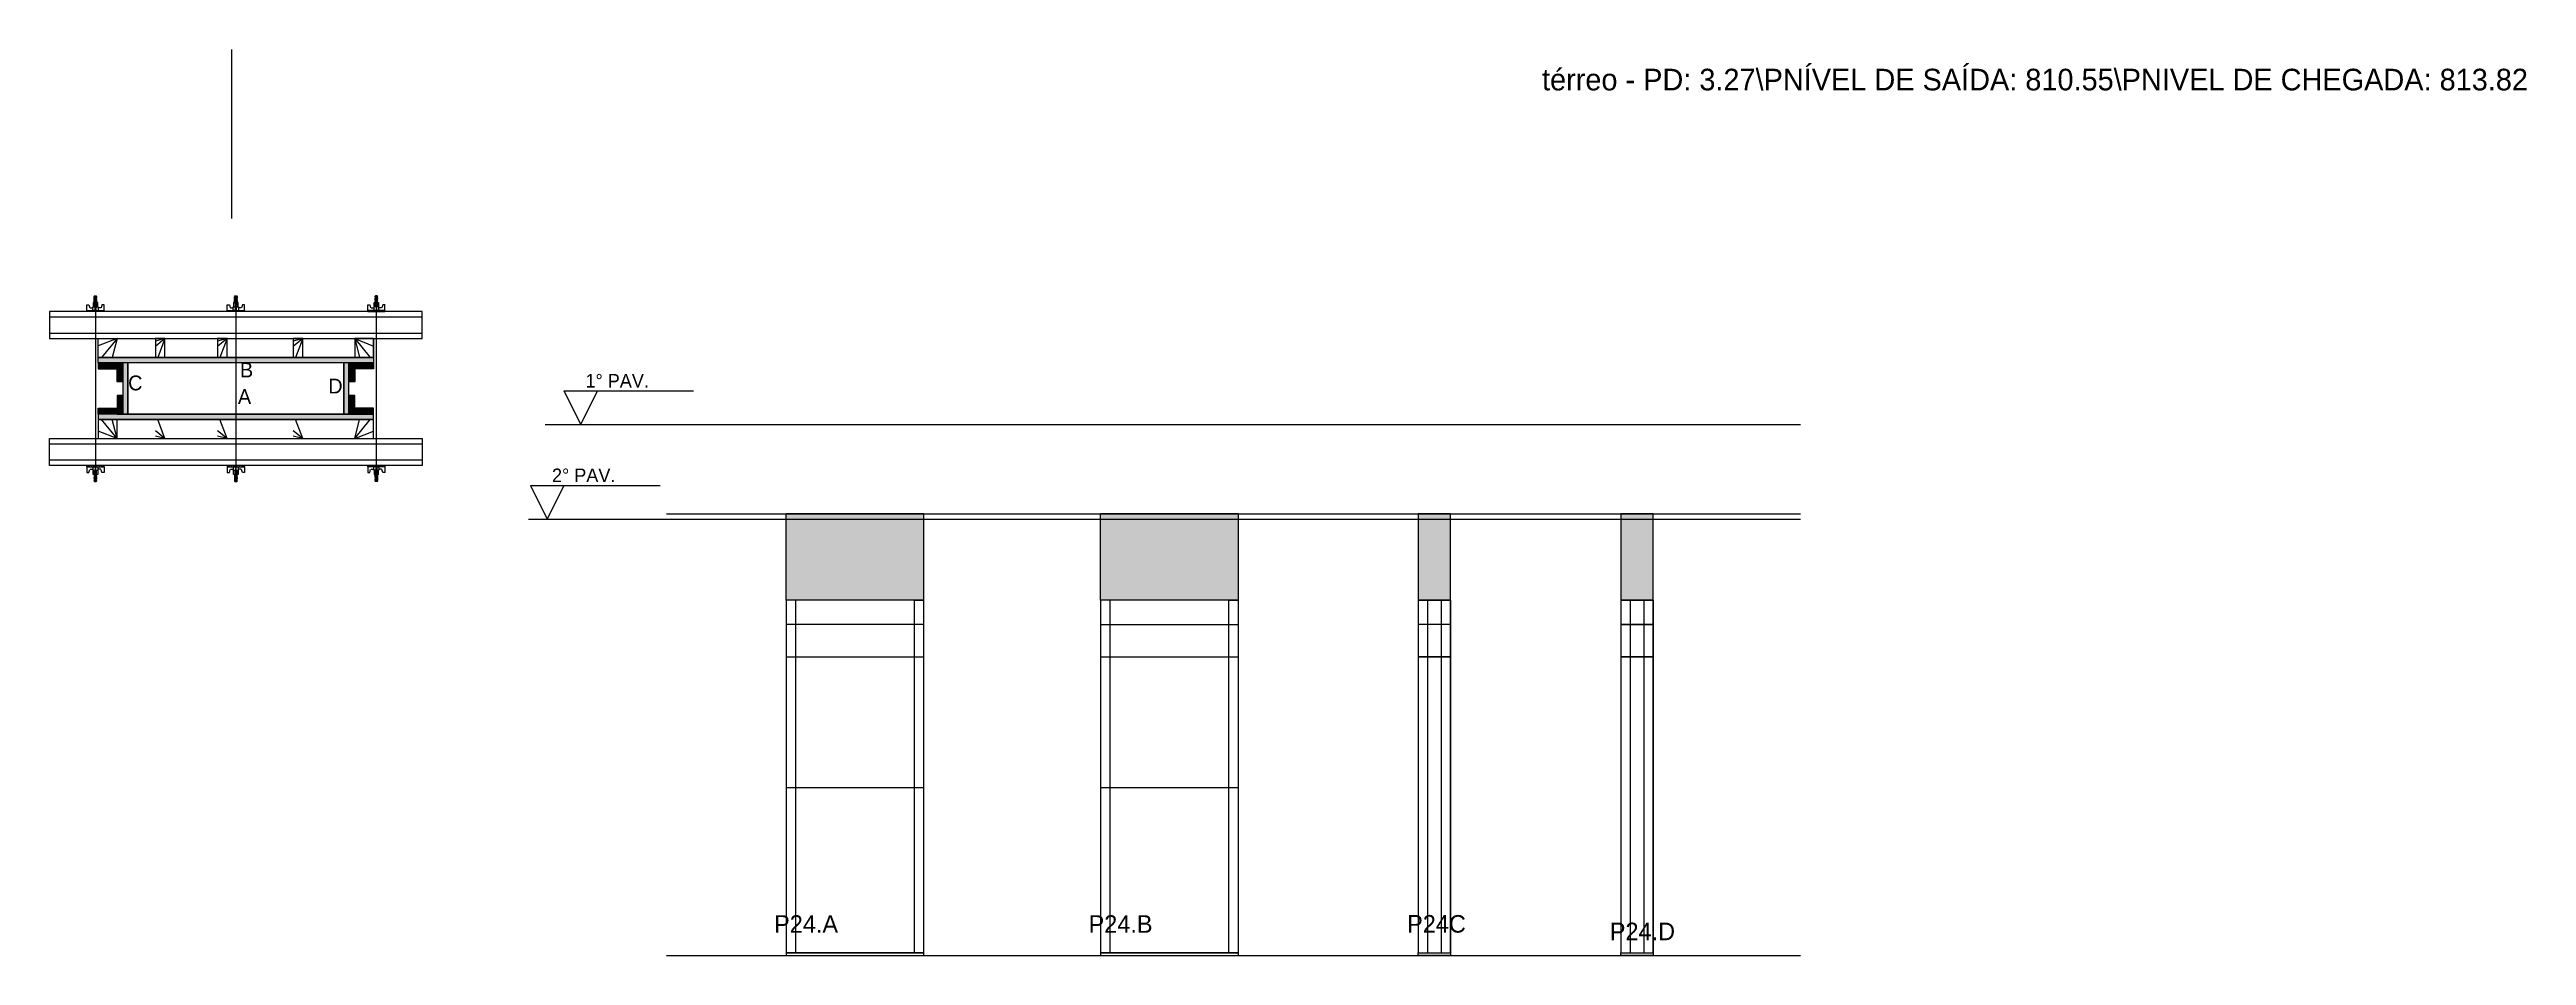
# Model space of a CAD drawing. Header units: metres. Extents: x 14562 to 16396, y 1680 to 2350.
import ezdxf

# ---------------------------------------------------------------- set-up
doc = ezdxf.new("R2010")
doc.units = ezdxf.units.M
for name, color, linetype in [('CHAPA', 7, 'Continuous'), ('COTA', 7, 'Continuous'), ('Hachura', 7, 'Continuous'), ('Madeira', 7, 'Continuous'), ('NIVEL 1° PAV.', 7, 'Continuous'), ('NIVEL 2° PAV.', 7, 'Continuous'), ('NOMENCLATURA', 7, 'Continuous'), ('Nível', 7, 'Continuous'), ('Painéis', 7, 'Continuous'), ('Perfil Metálico', 7, 'Continuous'), ('SARR_2.2x7', 7, 'Continuous'), ('SARRAFO', 7, 'Continuous'), ('Texto Seção', 7, 'Continuous'), ('TEXTO_GERAL', 7, 'Continuous')]:
    doc.layers.add(name, color=color, linetype=linetype)

msp = doc.modelspace()

# ---------------------------------------------------------------- hatches: boundary and pattern name
at = {"layer": 'COTA'}
h = msp.add_hatch(color=7, dxfattribs=at)
h.dxf.hatch_style = 1
h.paths.add_polyline_path([(15107.3, 1942.7), (15209.3, 1942.7), (15209.3, 1942.7), (15209.3, 2006.7), (15209.3, 2006.7), (15107.3, 2006.7), (15107.3, 2006.7), (15107.3, 1942.7)])
h = msp.add_hatch(color=7, dxfattribs=at)
h.dxf.hatch_style = 1
h.paths.add_polyline_path([(15340.1, 1942.7), (15442.1, 1942.7), (15442.1, 1942.7), (15442.1, 2006.7), (15442.1, 2006.7), (15340.1, 2006.7), (15340.1, 2006.7), (15340.1, 1942.7)])
h = msp.add_hatch(color=7, dxfattribs=at)
h.dxf.hatch_style = 1
h.paths.add_polyline_path([(15575.2, 1942.7), (15599.2, 1942.7), (15599.2, 1942.7), (15599.2, 2006.7), (15599.2, 2006.7), (15575.2, 2006.7), (15575.2, 2006.7), (15575.2, 1942.7)])
h = msp.add_hatch(color=7, dxfattribs=at)
h.dxf.hatch_style = 1
h.paths.add_polyline_path([(15725.3, 1942.7), (15749.3, 1942.7), (15749.3, 1942.7), (15749.3, 2006.7), (15749.3, 2006.7), (15725.3, 2006.7), (15725.3, 2006.7), (15725.3, 1942.7)])
at = {"layer": 'Hachura'}
h = msp.add_hatch(color=7, dxfattribs=at)
h.dxf.hatch_style = 1
h.paths.add_polyline_path([(14597.7, 2118.4), (14597.7, 2122.4), (14597.7, 2122.4), (14801.7, 2122.4), (14801.7, 2122.4), (14801.7, 2118.4), (14801.7, 2118.4), (14597.7, 2118.4)])
h = msp.add_hatch(color=7, dxfattribs=at)
h.dxf.hatch_style = 1
h.paths.add_polyline_path([(14597.7, 2118.4), (14597.7, 2122.4), (14597.7, 2122.4), (14801.7, 2122.4), (14801.7, 2122.4), (14801.7, 2118.4), (14801.7, 2118.4), (14597.7, 2118.4)])
h = msp.add_hatch(color=7, dxfattribs=at)
h.dxf.hatch_style = 1
h.paths.add_polyline_path([(14611.7, 2118.4), (14611.7, 2114), (14611.7, 2114), (14597.7, 2114), (14597.7, 2114), (14597.7, 2118.4), (14597.7, 2118.4), (14611.7, 2118.4)])
h = msp.add_hatch(color=7, dxfattribs=at)
h.dxf.hatch_style = 1
h.paths.add_polyline_path([(14616.1, 2118.4), (14611.7, 2118.4), (14611.7, 2118.4), (14611.7, 2104.4), (14611.7, 2104.4), (14616.1, 2104.4), (14616.1, 2104.4), (14616.1, 2118.4)])
h = msp.add_hatch(color=7, dxfattribs=at)
h.dxf.hatch_style = 1
h.paths.add_polyline_path([(14619.7, 2118.4), (14616.1, 2118.4), (14616.1, 2118.4), (14616.1, 2080.4), (14616.1, 2080.4), (14619.7, 2080.4), (14619.7, 2080.4), (14619.7, 2118.4)])
h = msp.add_hatch(color=7, dxfattribs=at)
h.dxf.hatch_style = 1
h.paths.add_polyline_path([(14619.7, 2118.4), (14616.1, 2118.4), (14616.1, 2118.4), (14616.1, 2080.4), (14616.1, 2080.4), (14619.7, 2080.4), (14619.7, 2080.4), (14619.7, 2118.4)])
h = msp.add_hatch(color=7, dxfattribs=at)
h.dxf.hatch_style = 1
h.paths.add_polyline_path([(14783.3, 2118.4), (14779.7, 2118.4), (14779.7, 2118.4), (14779.7, 2080.4), (14779.7, 2080.4), (14783.3, 2080.4), (14783.3, 2080.4), (14783.3, 2118.4)])
h = msp.add_hatch(color=7, dxfattribs=at)
h.dxf.hatch_style = 1
h.paths.add_polyline_path([(14783.3, 2118.4), (14779.7, 2118.4), (14779.7, 2118.4), (14779.7, 2080.4), (14779.7, 2080.4), (14783.3, 2080.4), (14783.3, 2080.4), (14783.3, 2118.4)])
h = msp.add_hatch(color=7, dxfattribs=at)
h.dxf.hatch_style = 1
h.paths.add_polyline_path([(14787.7, 2118.4), (14783.3, 2118.4), (14783.3, 2118.4), (14783.3, 2104.4), (14783.3, 2104.4), (14787.7, 2104.4), (14787.7, 2104.4), (14787.7, 2118.4)])
h = msp.add_hatch(color=7, dxfattribs=at)
h.dxf.hatch_style = 1
h.paths.add_polyline_path([(14787.7, 2118.4), (14787.7, 2114), (14787.7, 2114), (14801.7, 2114), (14801.7, 2114), (14801.7, 2118.4), (14801.7, 2118.4), (14787.7, 2118.4)])
h = msp.add_hatch(color=7, dxfattribs=at)
h.dxf.hatch_style = 1
h.paths.add_polyline_path([(14616.1, 2080.4), (14611.7, 2080.4), (14611.7, 2080.4), (14611.7, 2094.4), (14611.7, 2094.4), (14616.1, 2094.4), (14616.1, 2094.4), (14616.1, 2080.4)])
h = msp.add_hatch(color=7, dxfattribs=at)
h.dxf.hatch_style = 1
h.paths.add_polyline_path([(14787.7, 2080.4), (14783.3, 2080.4), (14783.3, 2080.4), (14783.3, 2094.4), (14783.3, 2094.4), (14787.7, 2094.4), (14787.7, 2094.4), (14787.7, 2080.4)])
h = msp.add_hatch(color=7, dxfattribs=at)
h.dxf.hatch_style = 1
h.paths.add_polyline_path([(14611.7, 2080.4), (14611.7, 2084.8), (14611.7, 2084.8), (14597.7, 2084.8), (14597.7, 2084.8), (14597.7, 2080.4), (14597.7, 2080.4), (14611.7, 2080.4)])
h = msp.add_hatch(color=7, dxfattribs=at)
h.dxf.hatch_style = 1
h.paths.add_polyline_path([(14597.7, 2080.4), (14597.7, 2076.4), (14597.7, 2076.4), (14801.7, 2076.4), (14801.7, 2076.4), (14801.7, 2080.4), (14801.7, 2080.4), (14597.7, 2080.4)])
h = msp.add_hatch(color=7, dxfattribs=at)
h.dxf.hatch_style = 1
h.paths.add_polyline_path([(14597.7, 2080.4), (14597.7, 2076.4), (14597.7, 2076.4), (14801.7, 2076.4), (14801.7, 2076.4), (14801.7, 2080.4), (14801.7, 2080.4), (14597.7, 2080.4)])
h = msp.add_hatch(color=7, dxfattribs=at)
h.dxf.hatch_style = 1
h.paths.add_polyline_path([(14787.7, 2080.4), (14787.7, 2084.8), (14787.7, 2084.8), (14801.7, 2084.8), (14801.7, 2084.8), (14801.7, 2080.4), (14801.7, 2080.4), (14787.7, 2080.4)])

# ---------------------------------------------------------------- linework, layer by layer
at = {"layer": 'CHAPA', "color": 7, "lineweight": 25}
for points in [[(14597.7, 2118.4), (14597.7, 2122.4), (14801.7, 2122.4), (14801.7, 2118.4)], [(14597.7, 2118.4), (14597.7, 2122.4), (14801.7, 2122.4), (14801.7, 2118.4)], [(14619.7, 2118.4), (14616.1, 2118.4), (14616.1, 2080.4), (14619.7, 2080.4)], [(14619.7, 2118.4), (14616.1, 2118.4), (14616.1, 2080.4), (14619.7, 2080.4)], [(14783.3, 2118.4), (14779.7, 2118.4), (14779.7, 2080.4), (14783.3, 2080.4)], [(14783.3, 2118.4), (14779.7, 2118.4), (14779.7, 2080.4), (14783.3, 2080.4)], [(14597.7, 2080.4), (14597.7, 2076.4), (14801.7, 2076.4), (14801.7, 2080.4)], [(14597.7, 2080.4), (14597.7, 2076.4), (14801.7, 2076.4), (14801.7, 2080.4)]]:
    msp.add_lwpolyline(points, close=True, dxfattribs=at)
at = {"layer": 'COTA', "color": 7, "lineweight": 25}
for p, q in [((15209.3, 2006.7), (15107.3, 2006.7)), ((15107.3, 1942.7), (15107.3, 2006.7)), ((15209.3, 1942.7), (15209.3, 2006.7)), ((15442.1, 2006.7), (15340.1, 2006.7)), ((15340.1, 1942.7), (15340.1, 2006.7)), ((15442.1, 1942.7), (15442.1, 2006.7))]:
    msp.add_line(p, q, dxfattribs=at)
for points in [[(15599.2, 1942.7), (15599.2, 2006.7), (15575.2, 2006.7), (15575.2, 1942.7)], [(15749.3, 1942.7), (15749.3, 2006.7), (15725.3, 2006.7), (15725.3, 1942.7)]]:
    msp.add_lwpolyline(points, dxfattribs=at)
at = {"layer": 'Defpoints', "color": 7, "lineweight": 25}
msp.add_line((14696.7, 2225.4), (14696.7, 2350.4), dxfattribs=at)
at = {"layer": 'Hachura', "color": 7, "lineweight": 25}
for p, q in [((14594.6, 2167.4), (14596.8, 2166.4)), ((14596.7, 2166.1), (14594.6, 2167.2)), ((14594.6, 2166.3), (14596.8, 2165.2)), ((14596.7, 2165), (14594.6, 2166)), ((14594.6, 2165.1), (14596.8, 2164)), ((14596.7, 2163.8), (14594.6, 2164.9)), ((14594.7, 2167.9), (14595, 2168.2)), ((14594.7, 2167.5), (14594.7, 2167.9)), ((14594.7, 2167.9), (14594.7, 2167.9)), ((14596.6, 2167.9), (14594.7, 2167.9)), ((14594.7, 2167.5), (14596.6, 2166.6)), ((14594.7, 2167.5), (14596.6, 2166.6)), ((14594.7, 2166.4), (14594.7, 2167)), ((14596.6, 2166), (14594.7, 2167)), ((14594.7, 2166.4), (14596.6, 2165.4)), ((14594.7, 2165.2), (14594.7, 2165.9)), ((14596.6, 2164.9), (14594.7, 2165.9)), ((14594.7, 2165.6), (14594.7, 2165.9)), ((14594.7, 2165.2), (14596.6, 2164.2)), ((14594.7, 2164), (14594.7, 2164.7)), ((14596.6, 2163.7), (14594.7, 2164.7)), ((14595, 2168.2), (14596.3, 2168.2)), ((14596.6, 2167.2), (14595.3, 2167.9)), ((14596.7, 2167.3), (14595.6, 2167.9)), ((14595.7, 2167.2), (14595.7, 2035.4)), ((14596.1, 2167.9), (14596.8, 2167.5)), ((14596.6, 2167.9), (14596.3, 2168.2)), ((14596.3, 2167.9), (14596.6, 2167.7)), ((14596.6, 2167.7), (14596.6, 2167.9)), ((14596.6, 2167.2), (14596.6, 2166.6)), ((14596.6, 2165.4), (14596.6, 2166)), ((14596.6, 2164.7), (14596.6, 2164.9)), ((14596.6, 2164.7), (14596.6, 2164.2)), ((14698.6, 2167.4), (14700.8, 2166.4)), ((14700.7, 2166.1), (14698.6, 2167.2)), ((14698.6, 2166.3), (14700.8, 2165.2)), ((14700.7, 2165), (14698.6, 2166)), ((14698.6, 2165.1), (14700.8, 2164)), ((14700.7, 2163.8), (14698.6, 2164.9)), ((14698.7, 2167.9), (14699, 2168.2)), ((14698.7, 2167.5), (14698.7, 2167.9)), ((14698.7, 2167.9), (14698.7, 2167.9)), ((14700.6, 2167.9), (14698.7, 2167.9)), ((14698.7, 2167.5), (14700.6, 2166.6)), ((14698.7, 2167.5), (14700.6, 2166.6)), ((14698.7, 2166.4), (14698.7, 2167)), ((14700.6, 2166), (14698.7, 2167)), ((14698.7, 2166.4), (14700.6, 2165.4)), ((14698.7, 2165.2), (14698.7, 2165.9)), ((14700.6, 2164.9), (14698.7, 2165.9)), ((14698.7, 2165.6), (14698.7, 2165.9)), ((14698.7, 2165.2), (14700.6, 2164.2)), ((14698.7, 2164), (14698.7, 2164.7)), ((14700.6, 2163.7), (14698.7, 2164.7)), ((14699, 2168.2), (14700.3, 2168.2)), ((14700.6, 2167.2), (14699.3, 2167.9)), ((14700.7, 2167.3), (14699.6, 2167.9)), ((14699.7, 2167.2), (14699.7, 2035.4)), ((14700.1, 2167.9), (14700.8, 2167.5)), ((14700.6, 2167.9), (14700.3, 2168.2)), ((14700.3, 2167.9), (14700.6, 2167.7)), ((14700.6, 2167.7), (14700.6, 2167.9)), ((14700.6, 2167.2), (14700.6, 2166.6)), ((14700.6, 2165.4), (14700.6, 2166)), ((14700.6, 2164.7), (14700.6, 2164.9)), ((14700.6, 2164.7), (14700.6, 2164.2)), ((14803.3, 2167.9), (14802.6, 2167.5)), ((14804.8, 2167.4), (14802.6, 2166.4)), ((14804.8, 2166.3), (14802.6, 2165.2)), ((14804.8, 2165.1), (14802.6, 2164)), ((14802.7, 2167.3), (14803.8, 2167.9)), ((14802.7, 2166.1), (14804.8, 2167.2)), ((14802.7, 2165), (14804.8, 2166)), ((14802.7, 2163.8), (14804.8, 2164.9)), ((14802.8, 2167.9), (14803.1, 2168.2)), ((14803.1, 2167.9), (14802.8, 2167.7)), ((14802.8, 2167.7), (14802.8, 2167.9)), ((14802.8, 2167.2), (14804.1, 2167.9)), ((14802.8, 2167.9), (14804.7, 2167.9)), ((14804.7, 2167.5), (14802.8, 2166.6)), ((14804.7, 2167.5), (14802.8, 2166.6)), ((14802.8, 2167.2), (14802.8, 2166.6)), ((14802.8, 2166), (14804.7, 2167)), ((14804.7, 2166.4), (14802.8, 2165.4)), ((14802.8, 2165.4), (14802.8, 2166)), ((14802.8, 2164.9), (14804.7, 2165.9)), ((14804.7, 2165.2), (14802.8, 2164.2)), ((14802.8, 2164.7), (14802.8, 2164.9)), ((14802.8, 2164.7), (14802.8, 2164.2)), ((14802.8, 2163.7), (14804.7, 2164.7)), ((14804.4, 2168.2), (14803.1, 2168.2)), ((14803.7, 2167.2), (14803.7, 2035.4)), ((14804.7, 2167.9), (14804.4, 2168.2)), ((14804.7, 2167.5), (14804.7, 2167.9)), ((14804.7, 2167.9), (14804.7, 2167.9)), ((14804.7, 2166.4), (14804.7, 2167)), ((14804.7, 2165.2), (14804.7, 2165.9)), ((14804.7, 2165.6), (14804.7, 2165.9)), ((14804.7, 2164), (14804.7, 2164.7)), ((14589.2, 2161.5), (14590.9, 2161.5)), ((14589.2, 2157.3), (14602.1, 2157.3)), ((14589.2, 2157.3), (14594.4, 2157.3)), ((14589.3, 2156.4), (14589.3, 2161.5)), ((14602.1, 2156.4), (14589.3, 2156.4)), ((14589.4, 2157.3), (14589.4, 2156.4)), ((14589.6, 2157.3), (14589.6, 2156.4)), ((14589.9, 2157.3), (14589.9, 2156.4)), ((14590.4, 2157.3), (14590.4, 2156.4)), ((14590.9, 2161.5), (14591.5, 2159.3)), ((14591.2, 2157.3), (14591.2, 2156.4)), ((14591.8, 2159.1), (14593.8, 2159.1)), ((14592.7, 2157.3), (14592.7, 2156.4)), ((14601.2, 2156.4), (14593.4, 2156.4)), ((14593.8, 2159.9), (14597.6, 2159.9)), ((14593.8, 2157.3), (14593.8, 2159.9)), ((14595.7, 2157.3), (14593.8, 2157.3)), ((14597.4, 2163.1), (14594, 2163.1)), ((14594, 2163.1), (14594, 2159.9)), ((14597.4, 2163), (14594, 2163)), ((14594.4, 2157.3), (14595.1, 2157.3)), ((14595.8, 2163.1), (14594.6, 2163.7)), ((14594.7, 2164), (14596.6, 2163.1)), ((14595.6, 2163.1), (14594.7, 2163.5)), ((14594.7, 2163.1), (14594.7, 2163.5)), ((14594.7, 2157), (14594.7, 2157.2)), ((14594.7, 2156.5), (14594.7, 2157)), ((14595.1, 2163.1), (14595.1, 2159.9)), ((14595.4, 2157.3), (14595.4, 2159.3)), ((14595.7, 2157.3), (14595.7, 2156.4)), ((14595.9, 2159.3), (14595.9, 2157.3)), ((14596.6, 2163.7), (14596.6, 2163.1)), ((14596.6, 2163.1), (14596.6, 2159.9)), ((14596.7, 2157.1), (14596.7, 2156.7)), ((14597.4, 2159.9), (14597.4, 2163.1)), ((14597.6, 2159.9), (14597.4, 2159.9)), ((14597.6, 2159.9), (14597.4, 2159.9)), ((14597.6, 2159.9), (14597.6, 2157.3)), ((14599.6, 2159.1), (14597.6, 2159.1)), ((14598.7, 2157.3), (14598.7, 2156.4)), ((14600.5, 2161.5), (14599.9, 2159.3)), ((14600.2, 2157.3), (14600.2, 2156.4)), ((14602.1, 2161.5), (14600.5, 2161.5)), ((14601, 2157.3), (14601, 2156.4)), ((14601.5, 2157.3), (14601.5, 2156.4)), ((14601.8, 2157.3), (14601.8, 2156.4)), ((14602, 2157.3), (14602, 2156.4)), ((14602.1, 2157.3), (14602.1, 2161.5)), ((14602.1, 2157.3), (14602.1, 2156.4)), ((14693.2, 2161.5), (14694.9, 2161.5)), ((14693.2, 2157.3), (14706.1, 2157.3)), ((14693.2, 2157.3), (14698.4, 2157.3)), ((14693.3, 2156.4), (14693.3, 2161.5)), ((14706.1, 2156.4), (14693.3, 2156.4)), ((14693.4, 2157.3), (14693.4, 2156.4)), ((14693.6, 2157.3), (14693.6, 2156.4)), ((14693.9, 2157.3), (14693.9, 2156.4)), ((14694.4, 2157.3), (14694.4, 2156.4)), ((14694.9, 2161.5), (14695.5, 2159.3)), ((14695.2, 2157.3), (14695.2, 2156.4)), ((14695.8, 2159.1), (14697.8, 2159.1)), ((14696.7, 2157.3), (14696.7, 2156.4)), ((14705.2, 2156.4), (14697.4, 2156.4)), ((14697.8, 2159.9), (14701.6, 2159.9)), ((14697.8, 2157.3), (14697.8, 2159.9)), ((14699.7, 2157.3), (14697.8, 2157.3)), ((14701.4, 2163.1), (14698, 2163.1)), ((14698, 2163.1), (14698, 2159.9)), ((14701.4, 2163), (14698, 2163)), ((14698.4, 2157.3), (14699.1, 2157.3)), ((14699.8, 2163.1), (14698.6, 2163.7)), ((14698.7, 2164), (14700.6, 2163.1)), ((14699.6, 2163.1), (14698.7, 2163.5)), ((14698.7, 2163.1), (14698.7, 2163.5)), ((14698.7, 2157), (14698.7, 2157.2)), ((14698.7, 2156.5), (14698.7, 2157)), ((14699.1, 2163.1), (14699.1, 2159.9)), ((14699.4, 2157.3), (14699.4, 2159.3)), ((14699.7, 2157.3), (14699.7, 2156.4)), ((14699.9, 2159.3), (14699.9, 2157.3)), ((14700.6, 2163.7), (14700.6, 2163.1)), ((14700.6, 2163.1), (14700.6, 2159.9)), ((14700.7, 2157.1), (14700.7, 2156.7)), ((14701.4, 2159.9), (14701.4, 2163.1)), ((14701.6, 2159.9), (14701.4, 2159.9)), ((14701.6, 2159.9), (14701.4, 2159.9)), ((14701.6, 2159.9), (14701.6, 2157.3)), ((14703.6, 2159.1), (14701.6, 2159.1)), ((14702.7, 2157.3), (14702.7, 2156.4)), ((14704.5, 2161.5), (14703.9, 2159.3)), ((14704.2, 2157.3), (14704.2, 2156.4)), ((14706.1, 2161.5), (14704.5, 2161.5)), ((14705, 2157.3), (14705, 2156.4)), ((14705.5, 2157.3), (14705.5, 2156.4)), ((14705.8, 2157.3), (14705.8, 2156.4)), ((14706, 2157.3), (14706, 2156.4)), ((14706.1, 2157.3), (14706.1, 2161.5)), ((14706.1, 2157.3), (14706.1, 2156.4)), ((14797.3, 2157.3), (14797.3, 2161.5)), ((14797.3, 2161.5), (14798.9, 2161.5)), ((14810.2, 2157.3), (14797.3, 2157.3)), ((14797.3, 2157.3), (14797.3, 2156.4)), ((14797.3, 2156.4), (14810.1, 2156.4)), ((14797.4, 2157.3), (14797.4, 2156.4)), ((14797.6, 2157.3), (14797.6, 2156.4)), ((14797.9, 2157.3), (14797.9, 2156.4)), ((14798.2, 2156.4), (14806, 2156.4)), ((14798.4, 2157.3), (14798.4, 2156.4)), ((14798.9, 2161.5), (14799.5, 2159.3)), ((14799.2, 2157.3), (14799.2, 2156.4)), ((14799.8, 2159.1), (14801.8, 2159.1)), ((14800.7, 2157.3), (14800.7, 2156.4)), ((14805.6, 2159.9), (14801.8, 2159.9)), ((14801.8, 2159.9), (14801.8, 2157.3)), ((14801.8, 2159.9), (14802, 2159.9)), ((14801.8, 2159.9), (14802, 2159.9)), ((14802, 2163.1), (14805.4, 2163.1)), ((14802, 2159.9), (14802, 2163.1)), ((14802, 2163), (14805.4, 2163)), ((14802.7, 2157.1), (14802.7, 2156.7)), ((14804.7, 2164), (14802.8, 2163.1)), ((14802.8, 2163.7), (14802.8, 2163.1)), ((14802.8, 2163.1), (14802.8, 2159.9)), ((14803.5, 2159.3), (14803.5, 2157.3)), ((14803.6, 2163.1), (14804.8, 2163.7)), ((14803.7, 2157.3), (14805.6, 2157.3)), ((14803.7, 2157.3), (14803.7, 2156.4)), ((14803.8, 2163.1), (14804.7, 2163.5)), ((14804, 2157.3), (14804, 2159.3)), ((14804.3, 2163.1), (14804.3, 2159.9)), ((14805, 2157.3), (14804.3, 2157.3)), ((14804.7, 2163.1), (14804.7, 2163.5)), ((14804.7, 2157), (14804.7, 2157.2)), ((14804.7, 2156.5), (14804.7, 2157)), ((14810.2, 2157.3), (14805, 2157.3)), ((14805.4, 2163.1), (14805.4, 2159.9)), ((14805.6, 2157.3), (14805.6, 2159.9)), ((14807.6, 2159.1), (14805.6, 2159.1)), ((14806.7, 2157.3), (14806.7, 2156.4)), ((14808.5, 2161.5), (14807.9, 2159.3)), ((14808.2, 2157.3), (14808.2, 2156.4)), ((14810.2, 2161.5), (14808.5, 2161.5)), ((14809, 2157.3), (14809, 2156.4)), ((14809.5, 2157.3), (14809.5, 2156.4)), ((14809.8, 2157.3), (14809.8, 2156.4)), ((14810, 2157.3), (14810, 2156.4)), ((14810.1, 2156.4), (14810.1, 2161.5)), ((14589.2, 2041.5), (14602.1, 2041.5)), ((14589.2, 2041.5), (14594.4, 2041.5)), ((14589.2, 2037.2), (14590.9, 2037.2)), ((14602.1, 2042.4), (14589.3, 2042.4)), ((14589.3, 2042.4), (14589.3, 2037.2)), ((14589.4, 2041.5), (14589.4, 2042.4)), ((14589.6, 2041.5), (14589.6, 2042.4)), ((14589.9, 2041.5), (14589.9, 2042.4)), ((14590.4, 2041.5), (14590.4, 2042.4)), ((14590.9, 2037.2), (14591.5, 2039.4)), ((14591.2, 2041.5), (14591.2, 2042.4)), ((14591.8, 2039.7), (14593.8, 2039.7)), ((14592.7, 2041.5), (14592.7, 2042.4)), ((14601.2, 2042.4), (14593.4, 2042.4)), ((14595.7, 2041.5), (14593.8, 2041.5)), ((14593.8, 2041.5), (14593.8, 2038.9)), ((14593.8, 2038.9), (14597.6, 2038.9)), ((14594, 2035.7), (14594, 2038.9)), ((14594.4, 2041.5), (14595.1, 2041.5)), ((14594.7, 2042.2), (14594.7, 2041.8)), ((14594.7, 2041.8), (14594.7, 2041.6)), ((14595.1, 2035.7), (14595.1, 2038.9)), ((14595.4, 2041.5), (14595.4, 2039.5)), ((14595.7, 2041.5), (14595.7, 2042.4)), ((14595.9, 2039.5), (14595.9, 2041.5)), ((14596.6, 2035.7), (14596.6, 2038.9)), ((14596.7, 2041.6), (14596.7, 2042)), ((14597.4, 2038.9), (14597.4, 2035.7)), ((14597.6, 2038.9), (14597.4, 2038.9)), ((14597.6, 2038.9), (14597.4, 2038.9)), ((14597.6, 2038.9), (14597.6, 2041.5)), ((14599.6, 2039.7), (14597.6, 2039.7)), ((14598.7, 2041.5), (14598.7, 2042.4)), ((14600.5, 2037.2), (14599.9, 2039.4)), ((14600.2, 2041.5), (14600.2, 2042.4)), ((14602.1, 2037.2), (14600.5, 2037.2)), ((14601, 2041.5), (14601, 2042.4)), ((14601.5, 2041.5), (14601.5, 2042.4)), ((14601.8, 2041.5), (14601.8, 2042.4)), ((14602, 2041.5), (14602, 2042.4)), ((14602.1, 2041.5), (14602.1, 2042.4)), ((14602.1, 2041.5), (14602.1, 2037.2)), ((14693.2, 2041.5), (14706.1, 2041.5)), ((14693.2, 2041.5), (14698.4, 2041.5)), ((14693.2, 2037.2), (14694.9, 2037.2)), ((14706.1, 2042.4), (14693.3, 2042.4)), ((14693.3, 2042.4), (14693.3, 2037.2)), ((14693.4, 2041.5), (14693.4, 2042.4)), ((14693.6, 2041.5), (14693.6, 2042.4)), ((14693.9, 2041.5), (14693.9, 2042.4)), ((14694.4, 2041.5), (14694.4, 2042.4)), ((14694.9, 2037.2), (14695.5, 2039.4)), ((14695.2, 2041.5), (14695.2, 2042.4)), ((14695.8, 2039.7), (14697.8, 2039.7)), ((14696.7, 2041.5), (14696.7, 2042.4)), ((14705.2, 2042.4), (14697.4, 2042.4)), ((14699.7, 2041.5), (14697.8, 2041.5)), ((14697.8, 2041.5), (14697.8, 2038.9)), ((14697.8, 2038.9), (14701.6, 2038.9)), ((14698, 2035.7), (14698, 2038.9)), ((14698.4, 2041.5), (14699.1, 2041.5)), ((14698.7, 2042.2), (14698.7, 2041.8)), ((14698.7, 2041.8), (14698.7, 2041.6)), ((14699.1, 2035.7), (14699.1, 2038.9)), ((14699.4, 2041.5), (14699.4, 2039.5)), ((14699.7, 2041.5), (14699.7, 2042.4)), ((14699.9, 2039.5), (14699.9, 2041.5)), ((14700.6, 2035.7), (14700.6, 2038.9)), ((14700.7, 2041.6), (14700.7, 2042)), ((14701.4, 2038.9), (14701.4, 2035.7)), ((14701.6, 2038.9), (14701.4, 2038.9)), ((14701.6, 2038.9), (14701.4, 2038.9)), ((14701.6, 2038.9), (14701.6, 2041.5)), ((14703.6, 2039.7), (14701.6, 2039.7)), ((14702.7, 2041.5), (14702.7, 2042.4)), ((14704.5, 2037.2), (14703.9, 2039.4)), ((14704.2, 2041.5), (14704.2, 2042.4)), ((14706.1, 2037.2), (14704.5, 2037.2)), ((14705, 2041.5), (14705, 2042.4)), ((14705.5, 2041.5), (14705.5, 2042.4)), ((14705.8, 2041.5), (14705.8, 2042.4)), ((14706, 2041.5), (14706, 2042.4)), ((14706.1, 2041.5), (14706.1, 2042.4)), ((14706.1, 2041.5), (14706.1, 2037.2)), ((14797.3, 2042.4), (14810.1, 2042.4)), ((14797.3, 2041.5), (14797.3, 2042.4)), ((14810.2, 2041.5), (14797.3, 2041.5)), ((14797.3, 2041.5), (14797.3, 2037.2)), ((14797.3, 2037.2), (14798.9, 2037.2)), ((14797.4, 2041.5), (14797.4, 2042.4)), ((14797.6, 2041.5), (14797.6, 2042.4)), ((14797.9, 2041.5), (14797.9, 2042.4)), ((14798.2, 2042.4), (14806, 2042.4)), ((14798.4, 2041.5), (14798.4, 2042.4)), ((14798.9, 2037.2), (14799.5, 2039.4)), ((14799.2, 2041.5), (14799.2, 2042.4)), ((14799.8, 2039.7), (14801.8, 2039.7)), ((14800.7, 2041.5), (14800.7, 2042.4)), ((14801.8, 2038.9), (14801.8, 2041.5)), ((14805.6, 2038.9), (14801.8, 2038.9)), ((14801.8, 2038.9), (14802, 2038.9)), ((14801.8, 2038.9), (14802, 2038.9)), ((14802, 2038.9), (14802, 2035.7)), ((14802.7, 2041.6), (14802.7, 2042)), ((14802.8, 2035.7), (14802.8, 2038.9)), ((14803.5, 2039.5), (14803.5, 2041.5)), ((14803.7, 2041.5), (14803.7, 2042.4)), ((14803.7, 2041.5), (14805.6, 2041.5)), ((14804, 2041.5), (14804, 2039.5)), ((14805, 2041.5), (14804.3, 2041.5)), ((14804.3, 2035.7), (14804.3, 2038.9)), ((14804.7, 2042.2), (14804.7, 2041.8)), ((14804.7, 2041.8), (14804.7, 2041.6)), ((14810.2, 2041.5), (14805, 2041.5)), ((14805.4, 2035.7), (14805.4, 2038.9)), ((14805.6, 2041.5), (14805.6, 2038.9)), ((14807.6, 2039.7), (14805.6, 2039.7)), ((14806.7, 2041.5), (14806.7, 2042.4)), ((14808.5, 2037.2), (14807.9, 2039.4)), ((14808.2, 2041.5), (14808.2, 2042.4)), ((14810.2, 2037.2), (14808.5, 2037.2)), ((14809, 2041.5), (14809, 2042.4)), ((14809.5, 2041.5), (14809.5, 2042.4)), ((14809.8, 2041.5), (14809.8, 2042.4)), ((14810, 2041.5), (14810, 2042.4)), ((14810.1, 2042.4), (14810.1, 2037.2)), ((14597.4, 2035.7), (14594, 2035.7)), ((14597.4, 2035.7), (14594, 2035.7)), ((14595.8, 2035.7), (14594.6, 2035)), ((14596.7, 2034.9), (14594.6, 2033.9)), ((14594.6, 2033.6), (14596.8, 2034.7)), ((14596.7, 2033.8), (14594.6, 2032.7)), ((14594.6, 2032.5), (14596.8, 2033.6)), ((14596.7, 2032.6), (14594.6, 2031.5)), ((14594.6, 2031.3), (14596.8, 2032.4)), ((14594.7, 2034.7), (14596.6, 2035.7)), ((14595.6, 2035.7), (14594.7, 2035.2)), ((14594.7, 2035.7), (14594.7, 2035.2)), ((14596.6, 2035), (14594.7, 2034.1)), ((14594.7, 2034.7), (14594.7, 2034.1)), ((14594.7, 2033.5), (14596.6, 2034.5)), ((14596.6, 2033.9), (14594.7, 2032.9)), ((14594.7, 2033.5), (14594.7, 2032.9)), ((14594.7, 2032.4), (14596.6, 2033.3)), ((14594.7, 2033.1), (14594.7, 2032.9)), ((14596.6, 2032.7), (14594.7, 2031.7)), ((14594.7, 2032.4), (14594.7, 2031.7)), ((14594.7, 2031.2), (14596.6, 2032.2)), ((14594.7, 2031.2), (14596.6, 2032.2)), ((14594.7, 2031.2), (14594.7, 2030.9)), ((14594.7, 2030.9), (14594.7, 2030.9)), ((14594.7, 2030.9), (14595, 2030.6)), ((14596.6, 2030.9), (14594.7, 2030.9)), ((14595, 2030.6), (14596.3, 2030.6)), ((14596.6, 2031.5), (14595.3, 2030.9)), ((14596.7, 2031.5), (14595.6, 2030.9)), ((14596.1, 2030.9), (14596.8, 2031.2)), ((14596.3, 2030.9), (14596.6, 2031)), ((14596.6, 2030.9), (14596.3, 2030.6)), ((14596.6, 2035), (14596.6, 2035.7)), ((14596.6, 2034.1), (14596.6, 2034.5)), ((14596.6, 2034.1), (14596.6, 2033.9)), ((14596.6, 2033.3), (14596.6, 2032.7)), ((14596.6, 2031.5), (14596.6, 2032.2)), ((14596.6, 2031), (14596.6, 2030.9)), ((14701.4, 2035.7), (14698, 2035.7)), ((14701.4, 2035.7), (14698, 2035.7)), ((14699.8, 2035.7), (14698.6, 2035)), ((14700.7, 2034.9), (14698.6, 2033.9)), ((14698.6, 2033.6), (14700.8, 2034.7)), ((14700.7, 2033.8), (14698.6, 2032.7)), ((14698.6, 2032.5), (14700.8, 2033.6)), ((14700.7, 2032.6), (14698.6, 2031.5)), ((14698.6, 2031.3), (14700.8, 2032.4)), ((14698.7, 2034.7), (14700.6, 2035.7)), ((14699.6, 2035.7), (14698.7, 2035.2)), ((14698.7, 2035.7), (14698.7, 2035.2)), ((14700.6, 2035), (14698.7, 2034.1)), ((14698.7, 2034.7), (14698.7, 2034.1)), ((14698.7, 2033.5), (14700.6, 2034.5)), ((14700.6, 2033.9), (14698.7, 2032.9)), ((14698.7, 2033.5), (14698.7, 2032.9)), ((14698.7, 2032.4), (14700.6, 2033.3)), ((14698.7, 2033.1), (14698.7, 2032.9)), ((14700.6, 2032.7), (14698.7, 2031.7)), ((14698.7, 2032.4), (14698.7, 2031.7)), ((14698.7, 2031.2), (14700.6, 2032.2)), ((14698.7, 2031.2), (14700.6, 2032.2)), ((14698.7, 2031.2), (14698.7, 2030.9)), ((14698.7, 2030.9), (14698.7, 2030.9)), ((14698.7, 2030.9), (14699, 2030.6)), ((14700.6, 2030.9), (14698.7, 2030.9)), ((14699, 2030.6), (14700.3, 2030.6)), ((14700.6, 2031.5), (14699.3, 2030.9)), ((14700.7, 2031.5), (14699.6, 2030.9)), ((14700.1, 2030.9), (14700.8, 2031.2)), ((14700.3, 2030.9), (14700.6, 2031)), ((14700.6, 2030.9), (14700.3, 2030.6)), ((14700.6, 2035), (14700.6, 2035.7)), ((14700.6, 2034.1), (14700.6, 2034.5)), ((14700.6, 2034.1), (14700.6, 2033.9)), ((14700.6, 2033.3), (14700.6, 2032.7)), ((14700.6, 2031.5), (14700.6, 2032.2)), ((14700.6, 2031), (14700.6, 2030.9)), ((14802, 2035.7), (14805.4, 2035.7)), ((14802, 2035.7), (14805.4, 2035.7)), ((14804.8, 2033.6), (14802.6, 2034.7)), ((14804.8, 2032.5), (14802.6, 2033.6)), ((14804.8, 2031.3), (14802.6, 2032.4)), ((14803.3, 2030.9), (14802.6, 2031.2)), ((14802.7, 2034.9), (14804.8, 2033.9)), ((14802.7, 2033.8), (14804.8, 2032.7)), ((14802.7, 2032.6), (14804.8, 2031.5)), ((14802.7, 2031.5), (14803.8, 2030.9)), ((14802.8, 2035), (14802.8, 2035.7)), ((14804.7, 2034.7), (14802.8, 2035.7)), ((14802.8, 2035), (14804.7, 2034.1)), ((14802.8, 2034.1), (14802.8, 2034.5)), ((14804.7, 2033.5), (14802.8, 2034.5)), ((14802.8, 2034.1), (14802.8, 2033.9)), ((14802.8, 2033.9), (14804.7, 2032.9)), ((14802.8, 2033.3), (14802.8, 2032.7)), ((14804.7, 2032.4), (14802.8, 2033.3)), ((14802.8, 2032.7), (14804.7, 2031.7)), ((14804.7, 2031.2), (14802.8, 2032.2)), ((14802.8, 2031.5), (14802.8, 2032.2)), ((14804.7, 2031.2), (14802.8, 2032.2)), ((14802.8, 2031.5), (14804.1, 2030.9)), ((14803.1, 2030.9), (14802.8, 2031)), ((14802.8, 2031), (14802.8, 2030.9)), ((14802.8, 2030.9), (14803.1, 2030.6)), ((14802.8, 2030.9), (14804.7, 2030.9)), ((14804.4, 2030.6), (14803.1, 2030.6)), ((14803.6, 2035.7), (14804.8, 2035)), ((14803.8, 2035.7), (14804.7, 2035.2)), ((14804.7, 2030.9), (14804.4, 2030.6)), ((14804.7, 2035.7), (14804.7, 2035.2)), ((14804.7, 2034.7), (14804.7, 2034.1)), ((14804.7, 2033.5), (14804.7, 2032.9)), ((14804.7, 2033.1), (14804.7, 2032.9)), ((14804.7, 2032.4), (14804.7, 2031.7)), ((14804.7, 2031.2), (14804.7, 2030.9)), ((14804.7, 2030.9), (14804.7, 2030.9))]:
    msp.add_line(p, q, dxfattribs=at)
at = {"layer": 'Madeira', "color": 7, "lineweight": 25}
for p, q in [((14611.7, 2136.4), (14597.7, 2131)), ((14611.7, 2136.4), (14600.2, 2122.4)), ((14611.7, 2136.4), (14608.2, 2122.4)), ((14647.2, 2136.4), (14640.2, 2130.6)), ((14647.2, 2136.4), (14640.2, 2134.6)), ((14647.2, 2136.4), (14641.8, 2122.4)), ((14693.2, 2136.4), (14686.2, 2130.6)), ((14693.2, 2136.4), (14686.2, 2134.6)), ((14693.2, 2136.4), (14687.8, 2122.4)), ((14749.2, 2136.4), (14742.2, 2130.6)), ((14749.2, 2136.4), (14742.2, 2134.6)), ((14749.2, 2136.4), (14743.8, 2122.4)), ((14787.7, 2136.4), (14799.2, 2122.4)), ((14787.7, 2136.4), (14791.2, 2122.4)), ((14787.7, 2136.4), (14801.7, 2130.9)), ((14611.7, 2062.4), (14600.2, 2076.4)), ((14611.7, 2062.4), (14608.2, 2076.4)), ((14647.2, 2062.4), (14641.8, 2076.4)), ((14693.2, 2062.4), (14687.8, 2076.4)), ((14749.2, 2062.4), (14743.8, 2076.4)), ((14787.7, 2062.4), (14799.2, 2076.4)), ((14787.7, 2062.4), (14791.2, 2076.4)), ((14611.7, 2062.4), (14597.7, 2067.8)), ((14647.2, 2062.4), (14640.2, 2068.1)), ((14647.2, 2062.4), (14640.2, 2064.1)), ((14693.2, 2062.4), (14686.2, 2068.1)), ((14693.2, 2062.4), (14686.2, 2064.1)), ((14749.2, 2062.4), (14742.2, 2068.1)), ((14749.2, 2062.4), (14742.2, 2064.1)), ((14787.7, 2062.4), (14801.7, 2067.8))]:
    msp.add_line(p, q, dxfattribs=at)
for points in [[(14801.7, 2136.4), (14801.7, 2122.4), (14597.7, 2122.4), (14597.7, 2136.4)], [(14647.2, 2136.4), (14640.2, 2136.4), (14640.2, 2122.4), (14647.2, 2122.4)], [(14693.2, 2136.4), (14686.2, 2136.4), (14686.2, 2122.4), (14693.2, 2122.4)], [(14749.2, 2136.4), (14742.2, 2136.4), (14742.2, 2122.4), (14749.2, 2122.4)], [(14787.7, 2136.4), (14787.7, 2122.4), (14801.7, 2122.4), (14801.7, 2136.4)], [(14611.7, 2062.4), (14611.7, 2076.4), (14597.7, 2076.4), (14597.7, 2062.4)], [(14801.7, 2062.4), (14801.7, 2076.4), (14597.7, 2076.4), (14597.7, 2062.4)]]:
    msp.add_lwpolyline(points, close=True, dxfattribs=at)
at = {"layer": 'NIVEL 1° PAV.', "color": 7, "lineweight": 25}
for p, q in [((14942.6, 2097.7), (15038.6, 2097.7)), ((14942.6, 2097.7), (14955.1, 2072.7)), ((14955.1, 2072.7), (14967.6, 2097.7)), ((14928.8, 2072.7), (15858.5, 2072.7))]:
    msp.add_line(p, q, dxfattribs=at)
at = {"layer": 'NIVEL 2° PAV.', "color": 7, "lineweight": 25}
for p, q in [((14917.8, 2027.7), (15013.8, 2027.7)), ((14917.8, 2027.7), (14930.3, 2002.7)), ((14930.3, 2002.7), (14942.8, 2027.7)), ((14916.4, 2002.7), (15858.5, 2002.7))]:
    msp.add_line(p, q, dxfattribs=at)
at = {"layer": 'Nível', "color": 7, "lineweight": 25}
for p, q in [((15018.6, 2006.7), (15858.5, 2006.7)), ((15018.6, 1679.7), (15858.5, 1679.7))]:
    msp.add_line(p, q, dxfattribs=at)
at = {"layer": 'Painéis', "color": 7, "lineweight": 25}
for p, q in [((15107.3, 1942.7), (15107.3, 1679.7)), ((15209.3, 1942.7), (15107.3, 1942.7)), ((15209.3, 1679.7), (15209.3, 1942.7)), ((15340.1, 1942.7), (15340.1, 1679.7)), ((15442.1, 1942.7), (15340.1, 1942.7)), ((15442.1, 1679.7), (15442.1, 1942.7)), ((15575.2, 1942.7), (15575.2, 1681.7)), ((15575.2, 1942.7), (15599.2, 1942.7)), ((15599.2, 1942.7), (15575.2, 1942.7)), ((15599.2, 1942.7), (15575.2, 1942.7)), ((15599.2, 1942.7), (15575.2, 1942.7)), ((15599.2, 1681.7), (15599.2, 1942.7)), ((15599.2, 1942.7), (15599.2, 1681.7)), ((15725.3, 1942.7), (15725.3, 1681.7)), ((15725.3, 1942.7), (15749.3, 1942.7)), ((15749.3, 1942.7), (15725.3, 1942.7)), ((15749.3, 1942.7), (15725.3, 1942.7)), ((15749.3, 1942.7), (15725.3, 1942.7)), ((15749.3, 1681.7), (15749.3, 1942.7)), ((15749.3, 1942.7), (15749.3, 1681.7)), ((15209.3, 1924.7), (15107.3, 1924.7)), ((15340.1, 1924.7), (15442.1, 1924.7)), ((15599.2, 1924.7), (15575.2, 1924.7)), ((15725.3, 1924.7), (15749.3, 1924.7)), ((15749.3, 1924.7), (15725.3, 1924.7)), ((15749.3, 1924.7), (15725.3, 1924.7)), ((15749.3, 1924.7), (15725.3, 1924.7)), ((15107.3, 1900.7), (15209.3, 1900.7)), ((15340.1, 1900.7), (15442.1, 1900.7)), ((15575.2, 1900.7), (15599.2, 1900.7)), ((15599.2, 1900.7), (15575.2, 1900.7)), ((15599.2, 1900.7), (15575.2, 1900.7)), ((15599.2, 1900.7), (15575.2, 1900.7)), ((15725.3, 1900.7), (15749.3, 1900.7)), ((15749.3, 1900.7), (15725.3, 1900.7)), ((15749.3, 1900.7), (15725.3, 1900.7)), ((15749.3, 1900.7), (15725.3, 1900.7)), ((15209.3, 1803.7), (15107.3, 1803.7)), ((15442.1, 1803.7), (15340.1, 1803.7)), ((15107.3, 1681.7), (15209.3, 1681.7)), ((15340.1, 1681.7), (15442.1, 1681.7)), ((15575.2, 1681.7), (15599.2, 1681.7)), ((15725.3, 1681.7), (15749.3, 1681.7))]:
    msp.add_line(p, q, dxfattribs=at)
for points in [[(14779.7, 2080.4), (14779.7, 2118.4), (14619.7, 2118.4), (14619.7, 2080.4)], [(15209.3, 1681.7), (15107.3, 1681.7), (15107.3, 1679.7), (15209.3, 1679.7)], [(15442.1, 1681.7), (15340.1, 1681.7), (15340.1, 1679.7), (15442.1, 1679.7)], [(15575.2, 1681.7), (15599.2, 1681.7), (15599.2, 1679.7), (15575.2, 1679.7)], [(15725.3, 1681.7), (15749.3, 1681.7), (15749.3, 1679.7), (15725.3, 1679.7)]]:
    msp.add_lwpolyline(points, close=True, dxfattribs=at)
at = {"layer": 'Perfil Metálico', "color": 7, "lineweight": 25}
for points in [[(14561.7, 2156.4), (14561.7, 2136.4), (14837.7, 2136.4), (14837.7, 2156.4)], [(14837.7, 2140.4), (14837.7, 2152.4), (14561.7, 2152.4), (14561.7, 2140.4)], [(14561.7, 2042.4), (14561.7, 2062.4), (14837.7, 2062.4), (14837.7, 2042.4)], [(14837.7, 2058.4), (14837.7, 2046.4), (14561.7, 2046.4), (14561.7, 2058.4)]]:
    msp.add_lwpolyline(points, close=True, dxfattribs=at)
at = {"layer": 'SARR_2.2x7', "color": 7, "lineweight": 25}
for p, q in [((15114.3, 1942.7), (15107.3, 1942.7)), ((15114.3, 1942.7), (15114.3, 1942.7)), ((15114.3, 1900.7), (15114.3, 1942.7)), ((15202.3, 1942.7), (15202.3, 1942.7)), ((15202.3, 1900.7), (15202.3, 1942.7)), ((15202.3, 1942.7), (15209.3, 1942.7)), ((15347.1, 1942.7), (15340.1, 1942.7)), ((15347.1, 1942.7), (15347.1, 1942.7)), ((15347.1, 1900.7), (15347.1, 1942.7)), ((15435.1, 1942.7), (15435.1, 1942.7)), ((15435.1, 1900.7), (15435.1, 1942.7)), ((15435.1, 1942.7), (15442.1, 1942.7)), ((15582.2, 1942.7), (15582.2, 1681.7)), ((15582.2, 1942.7), (15582.2, 1942.7)), ((15582.2, 1942.7), (15582.2, 1942.7)), ((15592.2, 1942.7), (15592.2, 1681.7)), ((15592.2, 1942.7), (15592.2, 1942.7)), ((15592.2, 1942.7), (15592.2, 1942.7)), ((15732.3, 1942.7), (15732.3, 1681.7)), ((15732.3, 1942.7), (15732.3, 1942.7)), ((15732.3, 1942.7), (15732.3, 1942.7)), ((15742.3, 1942.7), (15742.3, 1681.7)), ((15742.3, 1942.7), (15742.3, 1942.7)), ((15742.3, 1942.7), (15742.3, 1942.7)), ((15732.3, 1924.7), (15732.3, 1924.7)), ((15732.3, 1924.7), (15732.3, 1924.7)), ((15742.3, 1924.7), (15742.3, 1924.7)), ((15742.3, 1924.7), (15742.3, 1924.7)), ((15114.3, 1803.7), (15114.3, 1900.7)), ((15202.3, 1803.7), (15202.3, 1900.7)), ((15347.1, 1803.7), (15347.1, 1900.7)), ((15435.1, 1803.7), (15435.1, 1900.7)), ((15582.2, 1900.7), (15582.2, 1900.7)), ((15582.2, 1900.7), (15582.2, 1900.7)), ((15592.2, 1900.7), (15592.2, 1900.7)), ((15592.2, 1900.7), (15592.2, 1900.7)), ((15732.3, 1902.7), (15732.3, 1902.7)), ((15732.3, 1902.7), (15732.3, 1902.7)), ((15742.3, 1902.7), (15742.3, 1902.7)), ((15742.3, 1902.7), (15742.3, 1902.7)), ((15114.3, 1681.7), (15114.3, 1803.7)), ((15202.3, 1681.7), (15202.3, 1803.7)), ((15347.1, 1681.7), (15347.1, 1803.7)), ((15435.1, 1681.7), (15435.1, 1803.7)), ((15114.3, 1681.7), (15114.3, 1681.7)), ((15202.3, 1681.7), (15202.3, 1681.7)), ((15347.1, 1681.7), (15347.1, 1681.7)), ((15435.1, 1681.7), (15435.1, 1681.7))]:
    msp.add_line(p, q, dxfattribs=at)
at = {"layer": 'SARRAFO', "color": 7, "lineweight": 25}
for points in [[(14597.7, 2114), (14611.7, 2114), (14611.7, 2118.4), (14597.7, 2118.4)], [(14611.7, 2104.4), (14611.7, 2118.4), (14616.1, 2118.4), (14616.1, 2104.4)], [(14783.3, 2104.4), (14783.3, 2118.4), (14787.7, 2118.4), (14787.7, 2104.4)], [(14801.7, 2114), (14787.7, 2114), (14787.7, 2118.4), (14801.7, 2118.4)], [(14611.7, 2094.4), (14611.7, 2080.4), (14616.1, 2080.4), (14616.1, 2094.4)], [(14783.3, 2094.4), (14783.3, 2080.4), (14787.7, 2080.4), (14787.7, 2094.4)], [(14597.7, 2084.8), (14611.7, 2084.8), (14611.7, 2080.4), (14597.7, 2080.4)], [(14801.7, 2084.8), (14787.7, 2084.8), (14787.7, 2080.4), (14801.7, 2080.4)]]:
    msp.add_lwpolyline(points, close=True, dxfattribs=at)

# ---------------------------------------------------------------- texts
at = {"layer": 'NIVEL 1° PAV.', "color": 7, "lineweight": 25}
msp.add_text('1° PAV.', height=10, dxfattribs=at).set_placement((14958.6, 2100.2))
at = {"layer": 'NIVEL 2° PAV.', "color": 7, "lineweight": 25}
msp.add_text('2° PAV.', height=10, dxfattribs=at).set_placement((14933.8, 2030.2))
at = {"layer": 'NOMENCLATURA', "color": 7, "lineweight": 25}
msp.add_text('térreo - PD: 3.27\\PNÍVEL DE SAÍDA: 810.55\\PNIVEL DE CHEGADA: 813.82', height=16, dxfattribs=at).set_placement((15667, 2320.2))
at = {"layer": 'Texto Seção', "color": 7, "lineweight": 25}
for s, p in [('P24.A', (15098.3, 1696.5)), ('P24.B', (15331.2, 1696.5)), ('P24C', (15567.1, 1696.6)), ('P24.D', (15717.2, 1691))]:
    msp.add_text(s, height=13, dxfattribs=at).set_placement(p)
at = {"layer": 'TEXTO_GERAL', "color": 7, "lineweight": 25}
for s, p in [('B', (14702.7, 2107.7)), ('C', (14619.9, 2098.1)), ('A', (14701.2, 2088)), ('D', (14768.1, 2095.8))]:
    msp.add_text(s, height=11, dxfattribs=at).set_placement(p)

doc.saveas('drawing.dxf')
